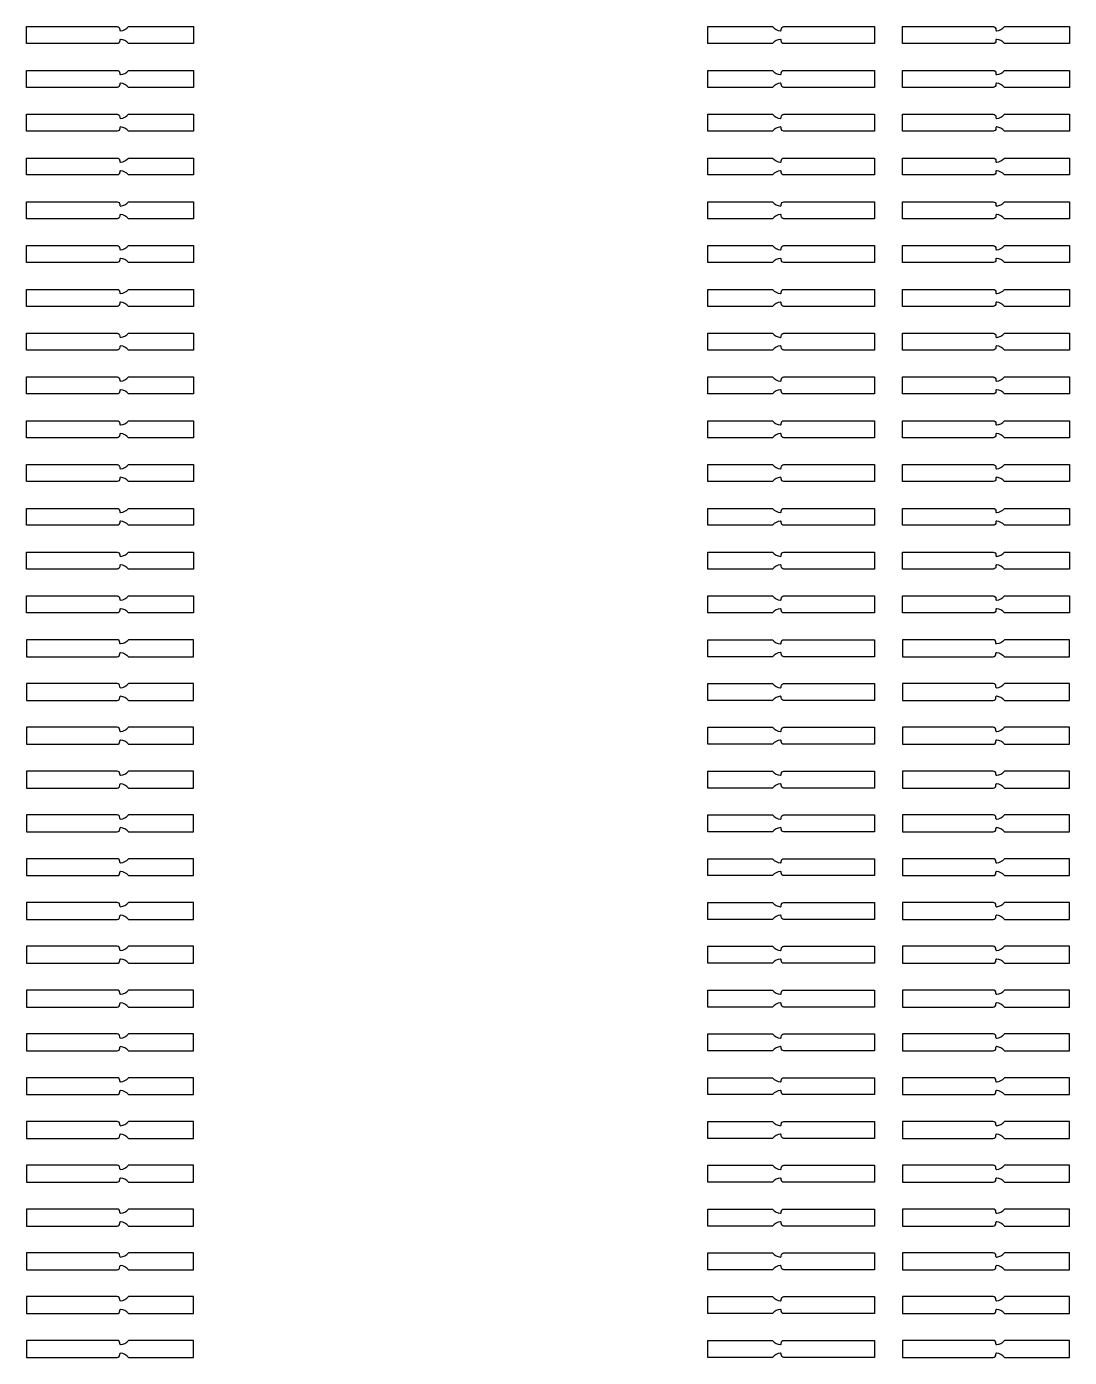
# Model space of a CAD drawing. Extents: x 15393 to 105743, y 58698 to 87977.
# Drawn here: x 56979.3 to 57348.3, y 58706 to 59177 of the extents above; entities that cross this region are included whole.
import ezdxf

# ---------------------------------------------------------------- set-up
doc = ezdxf.new("R2010")
doc.units = 13
doc.header["$MEASUREMENT"] = 0
doc.layers.add('Trap Layer', color=80, linetype='Continuous')

# ---------------------------------------------------------------- blocks, each defined once
blk = doc.blocks.new('*U125')
at = {"layer": 'Trap Layer'}
for p, q in [((2.5, 3), (-29.5, 3)), ((-29.5, 3), (-29.5, -3)), ((3.5, 1.76), (3.5, 2)), ((29.5, 3), (6.5, 3)), ((29.5, -3), (29.5, 3)), ((-29.5, -3), (2.5, -3)), ((3.5, -2), (3.5, -1.76)), ((6.5, -3), (29.5, -3))]:
    blk.add_line(p, q, dxfattribs=at)
for centre, radius, start, end in [((2.5, 2), 1, 0, 90), ((3.75, 1.76), 0.25, 180, 274.096), ((3.5, 5.25), 3.75, 274.096, 323.1301), ((2.5, -2), 1, 270, 0), ((3.75, -1.76), 0.25, 85.904, 180), ((3.5, -5.25), 3.75, 36.8699, 85.904)]:
    blk.add_arc(centre, radius, start, end, dxfattribs=at)
blk = doc.blocks.new('*U124')
at = {"layer": 'Trap Layer', "color": 0, "linetype": 'ByBlock', "lineweight": -2, "transparency": 16777216}
for p in [(0, 0), (0, -15.5), (0, -31), (0, -46.5), (0, -62), (0, -77.5), (0, -93), (0, -108.5), (0, -124), (0, -139.5), (0, -155), (0, -170.5), (0, -186), (0, -201.5), (0, -217), (0, -232.5)]:
    blk.add_blockref('*U125', p, dxfattribs=at)
blk = doc.blocks.new('*U129')
at = {"layer": 'Trap Layer'}
for p, q in [((2.5, 3), (-29.5, 3)), ((-29.5, 3), (-29.5, -3)), ((3.5, 1.76), (3.5, 2)), ((29.5, 3), (6.5, 3)), ((29.5, -3), (29.5, 3)), ((-29.5, -3), (2.5, -3)), ((3.5, -2), (3.5, -1.76)), ((6.5, -3), (29.5, -3))]:
    blk.add_line(p, q, dxfattribs=at)
for centre, radius, start, end in [((2.5, 2), 1, 0, 90), ((3.75, 1.76), 0.25, 180, 274.096), ((3.5, 5.25), 3.75, 274.096, 323.1301), ((2.5, -2), 1, 270, 0), ((3.75, -1.76), 0.25, 85.904, 180), ((3.5, -5.25), 3.75, 36.8699, 85.904)]:
    blk.add_arc(centre, radius, start, end, dxfattribs=at)
blk = doc.blocks.new('*U128')
at = {"layer": 'Trap Layer', "color": 0, "linetype": 'ByBlock', "lineweight": -2, "transparency": 16777216}
for p in [(0, 0), (0, -15.5), (0, -31), (0, -46.5), (0, -62), (0, -77.5), (0, -93), (0, -108.5), (0, -124), (0, -139.5), (0, -155), (0, -170.5), (0, -186), (0, -201.5), (0, -217), (0, -232.5)]:
    blk.add_blockref('*U129', p, dxfattribs=at)

msp = doc.modelspace()

# ---------------------------------------------------------------- linework, layer by layer
at = {"layer": 'Trap Layer'}
for points in [[(57012.58, 59175.54, 0.217277), (57015.31, 59177.03), (57038.31, 59177.03), (57038.31, 59171.03), (57015.31, 59171.03, 0.217277), (57012.58, 59172.52, 0.435311), (57012.31, 59172.27), (57012.31, 59172.03, -0.414214), (57011.31, 59171.03), (56979.31, 59171.03), (56979.31, 59177.03), (57011.31, 59177.03, -0.414214), (57012.31, 59176.03), (57012.31, 59175.79, 0.435311)], [(57246.04, 59172.52, 0.217277), (57243.31, 59171.03), (57220.31, 59171.03), (57220.31, 59177.03), (57243.31, 59177.03, 0.217277), (57246.04, 59175.54, 0.435311), (57246.31, 59175.79), (57246.31, 59176.03, -0.414214), (57247.31, 59177.03), (57279.31, 59177.03), (57279.31, 59171.03), (57247.31, 59171.03, -0.414214), (57246.31, 59172.03), (57246.31, 59172.27, 0.435311)], [(57322.58, 59175.54, 0.217277), (57325.31, 59177.03), (57348.31, 59177.03), (57348.31, 59171.03), (57325.31, 59171.03, 0.217277), (57322.58, 59172.52, 0.435311), (57322.31, 59172.27), (57322.31, 59172.03, -0.414214), (57321.31, 59171.03), (57289.31, 59171.03), (57289.31, 59177.03), (57321.31, 59177.03, -0.414214), (57322.31, 59176.03), (57322.31, 59175.79, 0.435311)], [(57012.58, 59160.04, 0.217277), (57015.31, 59161.53), (57038.31, 59161.53), (57038.31, 59155.53), (57015.31, 59155.53, 0.217277), (57012.58, 59157.02, 0.435311), (57012.31, 59156.77), (57012.31, 59156.53, -0.414214), (57011.31, 59155.53), (56979.31, 59155.53), (56979.31, 59161.53), (57011.31, 59161.53, -0.414214), (57012.31, 59160.53), (57012.31, 59160.29, 0.435311)], [(57246.04, 59157.02, 0.217277), (57243.31, 59155.53), (57220.31, 59155.53), (57220.31, 59161.53), (57243.31, 59161.53, 0.217277), (57246.04, 59160.04, 0.435311), (57246.31, 59160.29), (57246.31, 59160.53, -0.414214), (57247.31, 59161.53), (57279.31, 59161.53), (57279.31, 59155.53), (57247.31, 59155.53, -0.414214), (57246.31, 59156.53), (57246.31, 59156.77, 0.435311)], [(57322.58, 59160.04, 0.217277), (57325.31, 59161.53), (57348.31, 59161.53), (57348.31, 59155.53), (57325.31, 59155.53, 0.217277), (57322.58, 59157.02, 0.435311), (57322.31, 59156.77), (57322.31, 59156.53, -0.414214), (57321.31, 59155.53), (57289.31, 59155.53), (57289.31, 59161.53), (57321.31, 59161.53, -0.414214), (57322.31, 59160.53), (57322.31, 59160.29, 0.435311)], [(57012.58, 59144.54, 0.217277), (57015.31, 59146.03), (57038.31, 59146.03), (57038.31, 59140.03), (57015.31, 59140.03, 0.217277), (57012.58, 59141.52, 0.435311), (57012.31, 59141.27), (57012.31, 59141.03, -0.414214), (57011.31, 59140.03), (56979.31, 59140.03), (56979.31, 59146.03), (57011.31, 59146.03, -0.414214), (57012.31, 59145.03), (57012.31, 59144.79, 0.435311)], [(57246.04, 59141.52, 0.217277), (57243.31, 59140.03), (57220.31, 59140.03), (57220.31, 59146.03), (57243.31, 59146.03, 0.217277), (57246.04, 59144.54, 0.435311), (57246.31, 59144.79), (57246.31, 59145.03, -0.414214), (57247.31, 59146.03), (57279.31, 59146.03), (57279.31, 59140.03), (57247.31, 59140.03, -0.414214), (57246.31, 59141.03), (57246.31, 59141.27, 0.435311)], [(57322.58, 59144.54, 0.217277), (57325.31, 59146.03), (57348.31, 59146.03), (57348.31, 59140.03), (57325.31, 59140.03, 0.217277), (57322.58, 59141.52, 0.435311), (57322.31, 59141.27), (57322.31, 59141.03, -0.414214), (57321.31, 59140.03), (57289.31, 59140.03), (57289.31, 59146.03), (57321.31, 59146.03, -0.414214), (57322.31, 59145.03), (57322.31, 59144.79, 0.435311)], [(57012.58, 59129.04, 0.217277), (57015.31, 59130.53), (57038.31, 59130.53), (57038.31, 59124.53), (57015.31, 59124.53, 0.217277), (57012.58, 59126.02, 0.435311), (57012.31, 59125.77), (57012.31, 59125.53, -0.414214), (57011.31, 59124.53), (56979.31, 59124.53), (56979.31, 59130.53), (57011.31, 59130.53, -0.414214), (57012.31, 59129.53), (57012.31, 59129.29, 0.435311)], [(57246.04, 59126.02, 0.217277), (57243.31, 59124.53), (57220.31, 59124.53), (57220.31, 59130.53), (57243.31, 59130.53, 0.217277), (57246.04, 59129.04, 0.435311), (57246.31, 59129.29), (57246.31, 59129.53, -0.414214), (57247.31, 59130.53), (57279.31, 59130.53), (57279.31, 59124.53), (57247.31, 59124.53, -0.414214), (57246.31, 59125.53), (57246.31, 59125.77, 0.435311)], [(57322.58, 59129.04, 0.217277), (57325.31, 59130.53), (57348.31, 59130.53), (57348.31, 59124.53), (57325.31, 59124.53, 0.217277), (57322.58, 59126.02, 0.435311), (57322.31, 59125.77), (57322.31, 59125.53, -0.414214), (57321.31, 59124.53), (57289.31, 59124.53), (57289.31, 59130.53), (57321.31, 59130.53, -0.414214), (57322.31, 59129.53), (57322.31, 59129.29, 0.435311)], [(57012.58, 59113.54, 0.217277), (57015.31, 59115.03), (57038.31, 59115.03), (57038.31, 59109.03), (57015.31, 59109.03, 0.217277), (57012.58, 59110.52, 0.435311), (57012.31, 59110.27), (57012.31, 59110.03, -0.414214), (57011.31, 59109.03), (56979.31, 59109.03), (56979.31, 59115.03), (57011.31, 59115.03, -0.414214), (57012.31, 59114.03), (57012.31, 59113.79, 0.435311)], [(57246.04, 59110.52, 0.217277), (57243.31, 59109.03), (57220.31, 59109.03), (57220.31, 59115.03), (57243.31, 59115.03, 0.217277), (57246.04, 59113.54, 0.435311), (57246.31, 59113.79), (57246.31, 59114.03, -0.414214), (57247.31, 59115.03), (57279.31, 59115.03), (57279.31, 59109.03), (57247.31, 59109.03, -0.414214), (57246.31, 59110.03), (57246.31, 59110.27, 0.435311)], [(57322.58, 59113.54, 0.217277), (57325.31, 59115.03), (57348.31, 59115.03), (57348.31, 59109.03), (57325.31, 59109.03, 0.217277), (57322.58, 59110.52, 0.435311), (57322.31, 59110.27), (57322.31, 59110.03, -0.414214), (57321.31, 59109.03), (57289.31, 59109.03), (57289.31, 59115.03), (57321.31, 59115.03, -0.414214), (57322.31, 59114.03), (57322.31, 59113.79, 0.435311)], [(57012.58, 59098.04, 0.217277), (57015.31, 59099.53), (57038.31, 59099.53), (57038.31, 59093.53), (57015.31, 59093.53, 0.217277), (57012.58, 59095.02, 0.435311), (57012.31, 59094.77), (57012.31, 59094.53, -0.414214), (57011.31, 59093.53), (56979.31, 59093.53), (56979.31, 59099.53), (57011.31, 59099.53, -0.414214), (57012.31, 59098.53), (57012.31, 59098.29, 0.435311)], [(57246.04, 59095.02, 0.217277), (57243.31, 59093.53), (57220.31, 59093.53), (57220.31, 59099.53), (57243.31, 59099.53, 0.217277), (57246.04, 59098.04, 0.435311), (57246.31, 59098.29), (57246.31, 59098.53, -0.414214), (57247.31, 59099.53), (57279.31, 59099.53), (57279.31, 59093.53), (57247.31, 59093.53, -0.414214), (57246.31, 59094.53), (57246.31, 59094.77, 0.435311)], [(57322.58, 59098.04, 0.217277), (57325.31, 59099.53), (57348.31, 59099.53), (57348.31, 59093.53), (57325.31, 59093.53, 0.217277), (57322.58, 59095.02, 0.435311), (57322.31, 59094.77), (57322.31, 59094.53, -0.414214), (57321.31, 59093.53), (57289.31, 59093.53), (57289.31, 59099.53), (57321.31, 59099.53, -0.414214), (57322.31, 59098.53), (57322.31, 59098.29, 0.435311)], [(57012.58, 59082.54, 0.217277), (57015.31, 59084.03), (57038.31, 59084.03), (57038.31, 59078.03), (57015.31, 59078.03, 0.217277), (57012.58, 59079.52, 0.435311), (57012.31, 59079.27), (57012.31, 59079.03, -0.414214), (57011.31, 59078.03), (56979.31, 59078.03), (56979.31, 59084.03), (57011.31, 59084.03, -0.414214), (57012.31, 59083.03), (57012.31, 59082.79, 0.435311)], [(57246.04, 59079.52, 0.217277), (57243.31, 59078.03), (57220.31, 59078.03), (57220.31, 59084.03), (57243.31, 59084.03, 0.217277), (57246.04, 59082.54, 0.435311), (57246.31, 59082.79), (57246.31, 59083.03, -0.414214), (57247.31, 59084.03), (57279.31, 59084.03), (57279.31, 59078.03), (57247.31, 59078.03, -0.414214), (57246.31, 59079.03), (57246.31, 59079.27, 0.435311)], [(57322.58, 59082.54, 0.217277), (57325.31, 59084.03), (57348.31, 59084.03), (57348.31, 59078.03), (57325.31, 59078.03, 0.217277), (57322.58, 59079.52, 0.435311), (57322.31, 59079.27), (57322.31, 59079.03, -0.414214), (57321.31, 59078.03), (57289.31, 59078.03), (57289.31, 59084.03), (57321.31, 59084.03, -0.414214), (57322.31, 59083.03), (57322.31, 59082.79, 0.435311)], [(57012.58, 59067.04, 0.217277), (57015.31, 59068.53), (57038.31, 59068.53), (57038.31, 59062.53), (57015.31, 59062.53, 0.217277), (57012.58, 59064.02, 0.435311), (57012.31, 59063.77), (57012.31, 59063.53, -0.414214), (57011.31, 59062.53), (56979.31, 59062.53), (56979.31, 59068.53), (57011.31, 59068.53, -0.414214), (57012.31, 59067.53), (57012.31, 59067.29, 0.435311)], [(57246.04, 59064.02, 0.217277), (57243.31, 59062.53), (57220.31, 59062.53), (57220.31, 59068.53), (57243.31, 59068.53, 0.217277), (57246.04, 59067.04, 0.435311), (57246.31, 59067.29), (57246.31, 59067.53, -0.414214), (57247.31, 59068.53), (57279.31, 59068.53), (57279.31, 59062.53), (57247.31, 59062.53, -0.414214), (57246.31, 59063.53), (57246.31, 59063.77, 0.435311)], [(57322.58, 59067.04, 0.217277), (57325.31, 59068.53), (57348.31, 59068.53), (57348.31, 59062.53), (57325.31, 59062.53, 0.217277), (57322.58, 59064.02, 0.435311), (57322.31, 59063.77), (57322.31, 59063.53, -0.414214), (57321.31, 59062.53), (57289.31, 59062.53), (57289.31, 59068.53), (57321.31, 59068.53, -0.414214), (57322.31, 59067.53), (57322.31, 59067.29, 0.435311)], [(57012.58, 59051.54, 0.217277), (57015.31, 59053.03), (57038.31, 59053.03), (57038.31, 59047.03), (57015.31, 59047.03, 0.217277), (57012.58, 59048.52, 0.435311), (57012.31, 59048.27), (57012.31, 59048.03, -0.414214), (57011.31, 59047.03), (56979.31, 59047.03), (56979.31, 59053.03), (57011.31, 59053.03, -0.414214), (57012.31, 59052.03), (57012.31, 59051.79, 0.435311)], [(57246.04, 59048.52, 0.217277), (57243.31, 59047.03), (57220.31, 59047.03), (57220.31, 59053.03), (57243.31, 59053.03, 0.217277), (57246.04, 59051.54, 0.435311), (57246.31, 59051.79), (57246.31, 59052.03, -0.414214), (57247.31, 59053.03), (57279.31, 59053.03), (57279.31, 59047.03), (57247.31, 59047.03, -0.414214), (57246.31, 59048.03), (57246.31, 59048.27, 0.435311)], [(57322.58, 59051.54, 0.217277), (57325.31, 59053.03), (57348.31, 59053.03), (57348.31, 59047.03), (57325.31, 59047.03, 0.217277), (57322.58, 59048.52, 0.435311), (57322.31, 59048.27), (57322.31, 59048.03, -0.414214), (57321.31, 59047.03), (57289.31, 59047.03), (57289.31, 59053.03), (57321.31, 59053.03, -0.414214), (57322.31, 59052.03), (57322.31, 59051.79, 0.435311)], [(57012.58, 59036.04, 0.217277), (57015.31, 59037.53), (57038.31, 59037.53), (57038.31, 59031.53), (57015.31, 59031.53, 0.217277), (57012.58, 59033.02, 0.435311), (57012.31, 59032.77), (57012.31, 59032.53, -0.414214), (57011.31, 59031.53), (56979.31, 59031.53), (56979.31, 59037.53), (57011.31, 59037.53, -0.414214), (57012.31, 59036.53), (57012.31, 59036.29, 0.435311)], [(57246.04, 59033.02, 0.217277), (57243.31, 59031.53), (57220.31, 59031.53), (57220.31, 59037.53), (57243.31, 59037.53, 0.217277), (57246.04, 59036.04, 0.435311), (57246.31, 59036.29), (57246.31, 59036.53, -0.414214), (57247.31, 59037.53), (57279.31, 59037.53), (57279.31, 59031.53), (57247.31, 59031.53, -0.414214), (57246.31, 59032.53), (57246.31, 59032.77, 0.435311)], [(57322.58, 59036.04, 0.217277), (57325.31, 59037.53), (57348.31, 59037.53), (57348.31, 59031.53), (57325.31, 59031.53, 0.217277), (57322.58, 59033.02, 0.435311), (57322.31, 59032.77), (57322.31, 59032.53, -0.414214), (57321.31, 59031.53), (57289.31, 59031.53), (57289.31, 59037.53), (57321.31, 59037.53, -0.414214), (57322.31, 59036.53), (57322.31, 59036.29, 0.435311)], [(57012.58, 59020.54, 0.217277), (57015.31, 59022.03), (57038.31, 59022.03), (57038.31, 59016.03), (57015.31, 59016.03, 0.217277), (57012.58, 59017.52, 0.435311), (57012.31, 59017.27), (57012.31, 59017.03, -0.414214), (57011.31, 59016.03), (56979.31, 59016.03), (56979.31, 59022.03), (57011.31, 59022.03, -0.414214), (57012.31, 59021.03), (57012.31, 59020.79, 0.435311)], [(57246.04, 59017.52, 0.217277), (57243.31, 59016.03), (57220.31, 59016.03), (57220.31, 59022.03), (57243.31, 59022.03, 0.217277), (57246.04, 59020.54, 0.435311), (57246.31, 59020.79), (57246.31, 59021.03, -0.414214), (57247.31, 59022.03), (57279.31, 59022.03), (57279.31, 59016.03), (57247.31, 59016.03, -0.414214), (57246.31, 59017.03), (57246.31, 59017.27, 0.435311)], [(57322.58, 59020.54, 0.217277), (57325.31, 59022.03), (57348.31, 59022.03), (57348.31, 59016.03), (57325.31, 59016.03, 0.217277), (57322.58, 59017.52, 0.435311), (57322.31, 59017.27), (57322.31, 59017.03, -0.414214), (57321.31, 59016.03), (57289.31, 59016.03), (57289.31, 59022.03), (57321.31, 59022.03, -0.414214), (57322.31, 59021.03), (57322.31, 59020.79, 0.435311)], [(57012.58, 59005.04, 0.217277), (57015.31, 59006.53), (57038.31, 59006.53), (57038.31, 59000.53), (57015.31, 59000.53, 0.217277), (57012.58, 59002.02, 0.435311), (57012.31, 59001.77), (57012.31, 59001.53, -0.414214), (57011.31, 59000.53), (56979.31, 59000.53), (56979.31, 59006.53), (57011.31, 59006.53, -0.414214), (57012.31, 59005.53), (57012.31, 59005.29, 0.435311)], [(57246.04, 59002.02, 0.217277), (57243.31, 59000.53), (57220.31, 59000.53), (57220.31, 59006.53), (57243.31, 59006.53, 0.217277), (57246.04, 59005.04, 0.435311), (57246.31, 59005.29), (57246.31, 59005.53, -0.414214), (57247.31, 59006.53), (57279.31, 59006.53), (57279.31, 59000.53), (57247.31, 59000.53, -0.414214), (57246.31, 59001.53), (57246.31, 59001.77, 0.435311)], [(57322.58, 59005.04, 0.217277), (57325.31, 59006.53), (57348.31, 59006.53), (57348.31, 59000.53), (57325.31, 59000.53, 0.217277), (57322.58, 59002.02, 0.435311), (57322.31, 59001.77), (57322.31, 59001.53, -0.414214), (57321.31, 59000.53), (57289.31, 59000.53), (57289.31, 59006.53), (57321.31, 59006.53, -0.414214), (57322.31, 59005.53), (57322.31, 59005.29, 0.435311)], [(57012.58, 58989.54, 0.217277), (57015.31, 58991.03), (57038.31, 58991.03), (57038.31, 58985.03), (57015.31, 58985.03, 0.217277), (57012.58, 58986.52, 0.435311), (57012.31, 58986.27), (57012.31, 58986.03, -0.414214), (57011.31, 58985.03), (56979.31, 58985.03), (56979.31, 58991.03), (57011.31, 58991.03, -0.414214), (57012.31, 58990.03), (57012.31, 58989.79, 0.435311)], [(57246.04, 58986.52, 0.217277), (57243.31, 58985.03), (57220.31, 58985.03), (57220.31, 58991.03), (57243.31, 58991.03, 0.217277), (57246.04, 58989.54, 0.435311), (57246.31, 58989.79), (57246.31, 58990.03, -0.414214), (57247.31, 58991.03), (57279.31, 58991.03), (57279.31, 58985.03), (57247.31, 58985.03, -0.414214), (57246.31, 58986.03), (57246.31, 58986.27, 0.435311)], [(57322.58, 58989.54, 0.217277), (57325.31, 58991.03), (57348.31, 58991.03), (57348.31, 58985.03), (57325.31, 58985.03, 0.217277), (57322.58, 58986.52, 0.435311), (57322.31, 58986.27), (57322.31, 58986.03, -0.414214), (57321.31, 58985.03), (57289.31, 58985.03), (57289.31, 58991.03), (57321.31, 58991.03, -0.414214), (57322.31, 58990.03), (57322.31, 58989.79, 0.435311)], [(57012.58, 58974.04, 0.217277), (57015.31, 58975.53), (57038.31, 58975.53), (57038.31, 58969.53), (57015.31, 58969.53, 0.217277), (57012.58, 58971.02, 0.435311), (57012.31, 58970.77), (57012.31, 58970.53, -0.414214), (57011.31, 58969.53), (56979.31, 58969.53), (56979.31, 58975.53), (57011.31, 58975.53, -0.414214), (57012.31, 58974.53), (57012.31, 58974.29, 0.435311)], [(57246.04, 58971.02, 0.217277), (57243.31, 58969.53), (57220.31, 58969.53), (57220.31, 58975.53), (57243.31, 58975.53, 0.217277), (57246.04, 58974.04, 0.435311), (57246.31, 58974.29), (57246.31, 58974.53, -0.414214), (57247.31, 58975.53), (57279.31, 58975.53), (57279.31, 58969.53), (57247.31, 58969.53, -0.414214), (57246.31, 58970.53), (57246.31, 58970.77, 0.435311)], [(57322.58, 58974.04, 0.217277), (57325.31, 58975.53), (57348.31, 58975.53), (57348.31, 58969.53), (57325.31, 58969.53, 0.217277), (57322.58, 58971.02, 0.435311), (57322.31, 58970.77), (57322.31, 58970.53, -0.414214), (57321.31, 58969.53), (57289.31, 58969.53), (57289.31, 58975.53), (57321.31, 58975.53, -0.414214), (57322.31, 58974.53), (57322.31, 58974.29, 0.435311)], [(57011.31, 58960.03), (56979.31, 58960.03), (56979.31, 58954.03), (57011.31, 58954.03, 0.414214), (57012.31, 58955.03), (57012.31, 58955.27, -0.435311), (57012.58, 58955.52, -0.217277), (57015.31, 58954.03), (57038.31, 58954.03), (57038.31, 58960.03), (57015.31, 58960.03, -0.217277), (57012.58, 58958.54, -0.435311), (57012.31, 58958.79), (57012.31, 58959.03, 0.414214)], [(57246.04, 58955.52, 0.217277), (57243.31, 58954.03), (57220.31, 58954.03), (57220.31, 58960.03), (57243.31, 58960.03, 0.217277), (57246.04, 58958.54, 0.435311), (57246.31, 58958.79), (57246.31, 58959.03, -0.414214), (57247.31, 58960.03), (57279.31, 58960.03), (57279.31, 58954.03), (57247.31, 58954.03, -0.414214), (57246.31, 58955.03), (57246.31, 58955.27, 0.435311)], [(57321.31, 58960.03), (57289.31, 58960.03), (57289.31, 58954.03), (57321.31, 58954.03, 0.414214), (57322.31, 58955.03), (57322.31, 58955.27, -0.435311), (57322.58, 58955.52, -0.217277), (57325.31, 58954.03), (57348.31, 58954.03), (57348.31, 58960.03), (57325.31, 58960.03, -0.217277), (57322.58, 58958.54, -0.435311), (57322.31, 58958.79), (57322.31, 58959.03, 0.414214)], [(57246.04, 58940.02, 0.217277), (57243.31, 58938.53), (57220.31, 58938.53), (57220.31, 58944.53), (57243.31, 58944.53, 0.217277), (57246.04, 58943.04, 0.435311), (57246.31, 58943.29), (57246.31, 58943.53, -0.414214), (57247.31, 58944.53), (57279.31, 58944.53), (57279.31, 58938.53), (57247.31, 58938.53, -0.414214), (57246.31, 58939.53), (57246.31, 58939.77, 0.435311)], [(57246.04, 58924.52, 0.217277), (57243.31, 58923.03), (57220.31, 58923.03), (57220.31, 58929.03), (57243.31, 58929.03, 0.217277), (57246.04, 58927.54, 0.435311), (57246.31, 58927.79), (57246.31, 58928.03, -0.414214), (57247.31, 58929.03), (57279.31, 58929.03), (57279.31, 58923.03), (57247.31, 58923.03, -0.414214), (57246.31, 58924.03), (57246.31, 58924.27, 0.435311)], [(57246.04, 58909.02, 0.217277), (57243.31, 58907.53), (57220.31, 58907.53), (57220.31, 58913.53), (57243.31, 58913.53, 0.217277), (57246.04, 58912.04, 0.435311), (57246.31, 58912.29), (57246.31, 58912.53, -0.414214), (57247.31, 58913.53), (57279.31, 58913.53), (57279.31, 58907.53), (57247.31, 58907.53, -0.414214), (57246.31, 58908.53), (57246.31, 58908.77, 0.435311)], [(57246.04, 58893.52, 0.217277), (57243.31, 58892.03), (57220.31, 58892.03), (57220.31, 58898.03), (57243.31, 58898.03, 0.217277), (57246.04, 58896.54, 0.435311), (57246.31, 58896.79), (57246.31, 58897.03, -0.414214), (57247.31, 58898.03), (57279.31, 58898.03), (57279.31, 58892.03), (57247.31, 58892.03, -0.414214), (57246.31, 58893.03), (57246.31, 58893.27, 0.435311)], [(57246.04, 58878.02, 0.217277), (57243.31, 58876.53), (57220.31, 58876.53), (57220.31, 58882.53), (57243.31, 58882.53, 0.217277), (57246.04, 58881.04, 0.435311), (57246.31, 58881.29), (57246.31, 58881.53, -0.414214), (57247.31, 58882.53), (57279.31, 58882.53), (57279.31, 58876.53), (57247.31, 58876.53, -0.414214), (57246.31, 58877.53), (57246.31, 58877.77, 0.435311)], [(57246.04, 58862.52, 0.217277), (57243.31, 58861.03), (57220.31, 58861.03), (57220.31, 58867.03), (57243.31, 58867.03, 0.217277), (57246.04, 58865.54, 0.435311), (57246.31, 58865.79), (57246.31, 58866.03, -0.414214), (57247.31, 58867.03), (57279.31, 58867.03), (57279.31, 58861.03), (57247.31, 58861.03, -0.414214), (57246.31, 58862.03), (57246.31, 58862.27, 0.435311)], [(57246.04, 58847.02, 0.217277), (57243.31, 58845.53), (57220.31, 58845.53), (57220.31, 58851.53), (57243.31, 58851.53, 0.217277), (57246.04, 58850.04, 0.435311), (57246.31, 58850.29), (57246.31, 58850.53, -0.414214), (57247.31, 58851.53), (57279.31, 58851.53), (57279.31, 58845.53), (57247.31, 58845.53, -0.414214), (57246.31, 58846.53), (57246.31, 58846.77, 0.435311)], [(57246.04, 58831.52, 0.217277), (57243.31, 58830.03), (57220.31, 58830.03), (57220.31, 58836.03), (57243.31, 58836.03, 0.217277), (57246.04, 58834.54, 0.435311), (57246.31, 58834.79), (57246.31, 58835.03, -0.414214), (57247.31, 58836.03), (57279.31, 58836.03), (57279.31, 58830.03), (57247.31, 58830.03, -0.414214), (57246.31, 58831.03), (57246.31, 58831.27, 0.435311)], [(57246.04, 58816.02, 0.217277), (57243.31, 58814.53), (57220.31, 58814.53), (57220.31, 58820.53), (57243.31, 58820.53, 0.217277), (57246.04, 58819.04, 0.435311), (57246.31, 58819.29), (57246.31, 58819.53, -0.414214), (57247.31, 58820.53), (57279.31, 58820.53), (57279.31, 58814.53), (57247.31, 58814.53, -0.414214), (57246.31, 58815.53), (57246.31, 58815.77, 0.435311)], [(57246.04, 58800.52, 0.217277), (57243.31, 58799.03), (57220.31, 58799.03), (57220.31, 58805.03), (57243.31, 58805.03, 0.217277), (57246.04, 58803.54, 0.435311), (57246.31, 58803.79), (57246.31, 58804.03, -0.414214), (57247.31, 58805.03), (57279.31, 58805.03), (57279.31, 58799.03), (57247.31, 58799.03, -0.414214), (57246.31, 58800.03), (57246.31, 58800.27, 0.435311)], [(57246.04, 58788.04, 0.435311), (57246.31, 58788.29), (57246.31, 58788.53, -0.414214), (57247.31, 58789.53), (57279.31, 58789.53), (57279.31, 58783.53), (57247.31, 58783.53, -0.414214), (57246.31, 58784.53), (57246.31, 58784.77, 0.435311), (57246.04, 58785.02, 0.217277), (57243.31, 58783.53), (57220.31, 58783.53), (57220.31, 58789.53), (57243.31, 58789.53, 0.217277)], [(57246.04, 58769.52, 0.217277), (57243.31, 58768.03), (57220.31, 58768.03), (57220.31, 58774.03), (57243.31, 58774.03, 0.217277), (57246.04, 58772.54, 0.435311), (57246.31, 58772.79), (57246.31, 58773.03, -0.414214), (57247.31, 58774.03), (57279.31, 58774.03), (57279.31, 58768.03), (57247.31, 58768.03, -0.414214), (57246.31, 58769.03), (57246.31, 58769.27, 0.435311)], [(57246.04, 58754.02, 0.217277), (57243.31, 58752.53), (57220.31, 58752.53), (57220.31, 58758.53), (57243.31, 58758.53, 0.217277), (57246.04, 58757.04, 0.435311), (57246.31, 58757.29), (57246.31, 58757.53, -0.414214), (57247.31, 58758.53), (57279.31, 58758.53), (57279.31, 58752.53), (57247.31, 58752.53, -0.414214), (57246.31, 58753.53), (57246.31, 58753.77, 0.435311)], [(57246.04, 58738.52, 0.217277), (57243.31, 58737.03), (57220.31, 58737.03), (57220.31, 58743.03), (57243.31, 58743.03, 0.217277), (57246.04, 58741.54, 0.435311), (57246.31, 58741.79), (57246.31, 58742.03, -0.414214), (57247.31, 58743.03), (57279.31, 58743.03), (57279.31, 58737.03), (57247.31, 58737.03, -0.414214), (57246.31, 58738.03), (57246.31, 58738.27, 0.435311)], [(57246.04, 58723.02, 0.217277), (57243.31, 58721.53), (57220.31, 58721.53), (57220.31, 58727.53), (57243.31, 58727.53, 0.217277), (57246.04, 58726.04, 0.435311), (57246.31, 58726.29), (57246.31, 58726.53, -0.414214), (57247.31, 58727.53), (57279.31, 58727.53), (57279.31, 58721.53), (57247.31, 58721.53, -0.414214), (57246.31, 58722.53), (57246.31, 58722.77, 0.435311)], [(57246.04, 58707.52, 0.217277), (57243.31, 58706.03), (57220.31, 58706.03), (57220.31, 58712.03), (57243.31, 58712.03, 0.217277), (57246.04, 58710.54, 0.435311), (57246.31, 58710.79), (57246.31, 58711.03, -0.414214), (57247.31, 58712.03), (57279.31, 58712.03), (57279.31, 58706.03), (57247.31, 58706.03, -0.414214), (57246.31, 58707.03), (57246.31, 58707.27, 0.435311)]]:
    msp.add_lwpolyline(points, format="xyb", close=True, dxfattribs=at)

# ---------------------------------------------------------------- block references
at = {"layer": 'Trap Layer', "color": 4}
for name, p in [('*U124', (57008.81, 58941.53)), ('*U128', (57318.81, 58941.53))]:
    msp.add_blockref(name, p, dxfattribs=at)

doc.saveas('drawing.dxf')
